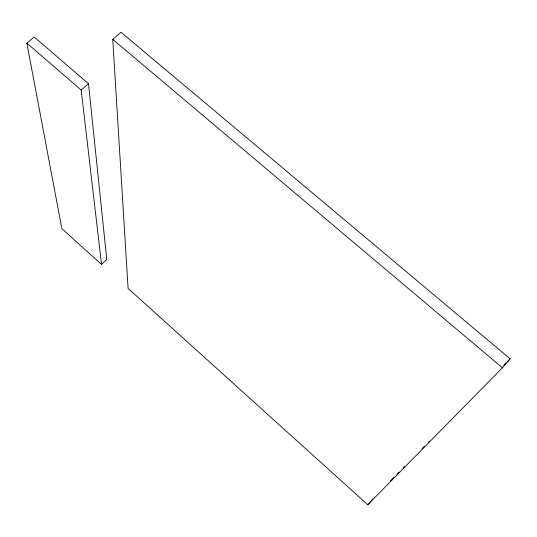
<?xml version="1.0" encoding="UTF-8"?>
<svg xmlns="http://www.w3.org/2000/svg" width="537" height="537" viewBox="0 0 537 537"><rect width="100%" height="100%" fill="white"/><g stroke="black" fill="none" stroke-linecap="round" stroke-linejoin="round"><path stroke-width="0.81" d="M502.41 367.798L510.15 358.844L121 32.26L112.736 39.382L128.101 288.409L367.731 504.74L502.41 367.798L112.736 39.382M367.731 504.74L372.765 498.954M390.379 480.991L393.896 477.4M396.836 474.406L399.186 472.01M403.294 467.821L404.468 466.626M422.082 448.657L424.431 446.267M428.539 442.072L429.714 440.877M503.693 365.428L506.042 363.039M507.217 361.837L510.15 358.844M101.54 264.432L106.776 259.492L88.484 83.685L34.18 37.013L26.85 43.141L61.842 228.601L101.54 264.432L81.201 90.028L26.85 43.141M81.201 90.028L88.484 83.685"/></g></svg>
